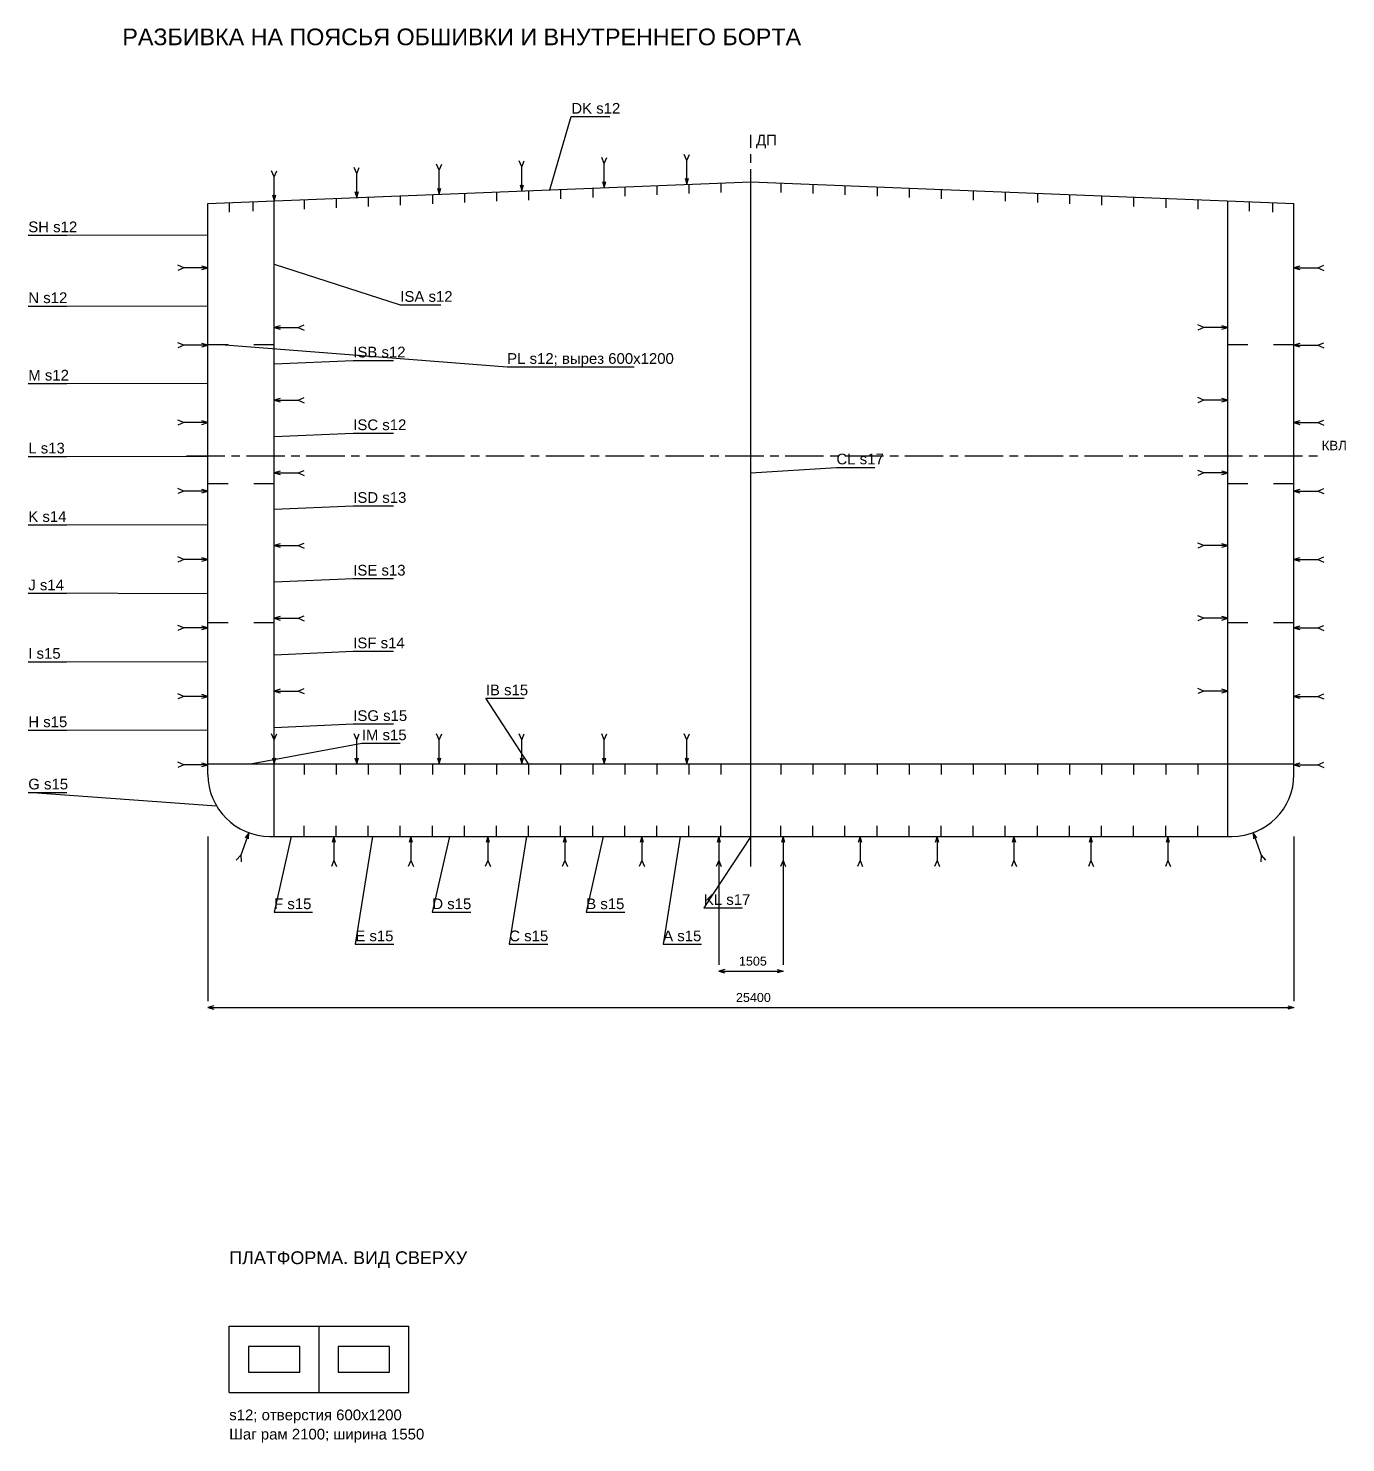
# Model space of a CAD drawing. Header units: millimetres. Extents: x -5500 to 147650, y -17240 to 192034.
# Drawn here: x 40800 to 71611, y -14175 to 18896 of the extents above; entities that cross this region are included whole.
import ezdxf

# ---------------------------------------------------------------- set-up
doc = ezdxf.new("R2010")
doc.units = ezdxf.units.MM
doc.linetypes.add('AXIS22', pattern=[1400, 900, -150, 200, -150])
for name, color, linetype in [('04_CENTER', 30, 'AXIS22'), ('04_DIM', 2, 'Continuous'), ('04_HULL', 4, 'Continuous'), ('04_MEMBER', 7, 'Continuous'), ('04_SEAM', 7, 'Continuous'), ('04_TEXT', 7, 'Continuous'), ('PLATFORM_HULL', 4, 'Continuous'), ('PLATFORM_TEXT', 7, 'Continuous')]:
    doc.layers.add(name, color=color, linetype=linetype)
doc.styles.add('RU', font='arial.ttf')

msp = doc.modelspace()

# ---------------------------------------------------------------- linework, layer by layer
at = {"layer": '04_CENTER'}
for p, q in [((57700, -700), (57700, 16408)), ((44500, 8900), (71000, 8900))]:
    msp.add_line(p, q, dxfattribs=at)
at = {"layer": '04_DIM'}
for p, q in [((45000, 0), (45000, -3850)), ((56948, 0), (56948, -3000)), ((58452, 0), (58452, -3000)), ((70400, 0), (70400, -3850)), ((56948, -3150), (58452, -3150)), ((45000, -4000), (70400, -4000))]:
    msp.add_line(p, q, dxfattribs=at)
for points in [[(57088, -3110), (56948, -3150), (57088, -3190)], [(58312, -3110), (58452, -3150), (58312, -3190)], [(45140, -3960), (45000, -4000), (45140, -4040)], [(70260, -3960), (70400, -4000), (70260, -4040)]]:
    msp.add_lwpolyline(points, dxfattribs=at)
at = {"layer": '04_HULL'}
for p, q in [((57700, 0), (57700, 15308)), ((45000, 1450), (45000, 14800)), ((46550, 0), (46550, 14862)), ((68850, 0), (68850, 14862)), ((70400, 1450), (70400, 14800)), ((45000, 11500), (45475, 11500)), ((46075, 11500), (46550, 11500)), ((68850, 11500), (69325, 11500)), ((69925, 11500), (70400, 11500)), ((45000, 8250), (45475, 8250)), ((46075, 8250), (46550, 8250)), ((68850, 8250), (69325, 8250)), ((69925, 8250), (70400, 8250)), ((45000, 5000), (45475, 5000)), ((46075, 5000), (46550, 5000)), ((68850, 5000), (69325, 5000)), ((69925, 5000), (70400, 5000)), ((45000, 1700), (70400, 1700)), ((46450, 0), (68950, 0))]:
    msp.add_line(p, q, dxfattribs=at)
msp.add_lwpolyline([(45000, 14800), (57700, 15308), (70400, 14800)], dxfattribs=at)
for centre, start, end in [((46450, 1450), 180, 270), ((68950, 1450), 270, 360)]:
    msp.add_arc(centre, 1450, start, end, dxfattribs=at)
at = {"layer": '04_MEMBER'}
for p, q in [((55500, 15220), (55500, 15000)), ((56250, 15250), (56250, 15030)), ((57000, 15280), (57000, 15060)), ((58400, 15280), (58400, 15060)), ((59150, 15250), (59150, 15030)), ((59900, 15220), (59900, 15000)), ((47250, 14890), (47250, 14670)), ((48000, 14920), (48000, 14700)), ((48750, 14950), (48750, 14730)), ((49500, 14980), (49500, 14760)), ((50250, 15010), (50250, 14790)), ((51000, 15040), (51000, 14820)), ((51750, 15070), (51750, 14850)), ((52500, 15100), (52500, 14880)), ((53250, 15130), (53250, 14910)), ((54000, 15160), (54000, 14940)), ((54750, 15190), (54750, 14970)), ((60650, 15190), (60650, 14970)), ((61400, 15160), (61400, 14940)), ((62150, 15130), (62150, 14910)), ((62900, 15100), (62900, 14880)), ((63650, 15070), (63650, 14850)), ((64400, 15040), (64400, 14820)), ((65150, 15010), (65150, 14790)), ((65900, 14980), (65900, 14760)), ((66650, 14950), (66650, 14730)), ((67400, 14920), (67400, 14700)), ((68150, 14890), (68150, 14670)), ((45500, 14820), (45500, 14600)), ((46050, 14842), (46050, 14622)), ((69350, 14842), (69350, 14622)), ((69900, 14820), (69900, 14600)), ((47250, 1700), (47250, 1450)), ((48000, 1700), (48000, 1450)), ((48750, 1700), (48750, 1450)), ((49500, 1700), (49500, 1450)), ((50250, 1700), (50250, 1450)), ((51000, 1700), (51000, 1450)), ((51750, 1700), (51750, 1450)), ((52500, 1700), (52500, 1450)), ((53250, 1700), (53250, 1450)), ((54000, 1700), (54000, 1450)), ((54750, 1700), (54750, 1450)), ((55500, 1700), (55500, 1450)), ((56250, 1700), (56250, 1450)), ((57000, 1700), (57000, 1450)), ((58400, 1700), (58400, 1450)), ((59150, 1700), (59150, 1450)), ((59900, 1700), (59900, 1450)), ((60650, 1700), (60650, 1450)), ((61400, 1700), (61400, 1450)), ((62150, 1700), (62150, 1450)), ((62900, 1700), (62900, 1450)), ((63650, 1700), (63650, 1450)), ((64400, 1700), (64400, 1450)), ((65150, 1700), (65150, 1450)), ((65900, 1700), (65900, 1450)), ((66650, 1700), (66650, 1450)), ((67400, 1700), (67400, 1450)), ((68150, 1700), (68150, 1450)), ((47250, 0), (47250, 250)), ((48000, 0), (48000, 250)), ((48750, 0), (48750, 250)), ((49500, 0), (49500, 250)), ((50250, 0), (50250, 250)), ((51000, 0), (51000, 250)), ((51750, 0), (51750, 250)), ((52500, 0), (52500, 250)), ((53250, 0), (53250, 250)), ((54000, 0), (54000, 250)), ((54750, 0), (54750, 250)), ((55500, 0), (55500, 250)), ((56250, 0), (56250, 250)), ((57000, 0), (57000, 250)), ((58400, 0), (58400, 250)), ((59150, 0), (59150, 250)), ((59900, 0), (59900, 250)), ((60650, 0), (60650, 250)), ((61400, 0), (61400, 250)), ((62150, 0), (62150, 250)), ((62900, 0), (62900, 250)), ((63650, 0), (63650, 250)), ((64400, 0), (64400, 250)), ((65150, 0), (65150, 250)), ((65900, 0), (65900, 250)), ((66650, 0), (66650, 250)), ((67400, 0), (67400, 250)), ((68150, 0), (68150, 250))]:
    msp.add_line(p, q, dxfattribs=at)
at = {"layer": '04_SEAM'}
for p, q in [((56200, 15808), (56140, 15948)), ((56200, 15808), (56260, 15948)), ((46550, 15422), (46490, 15562)), ((46550, 15422), (46610, 15562)), ((48480, 15499), (48420, 15639)), ((48480, 15499), (48540, 15639)), ((50410, 15576), (50350, 15716)), ((50410, 15576), (50470, 15716)), ((50410, 15016), (50410, 15576)), ((52340, 15654), (52280, 15794)), ((52340, 15654), (52400, 15794)), ((52340, 15094), (52340, 15654)), ((54270, 15731), (54210, 15871)), ((54270, 15731), (54330, 15871)), ((54270, 15171), (54270, 15731)), ((56200, 15248), (56200, 15808)), ((46550, 14862), (46550, 15422)), ((48480, 14939), (48480, 15499)), ((44440, 13295), (44300, 13355)), ((44440, 13295), (44300, 13235)), ((45000, 13295), (44440, 13295)), ((70400, 13295), (70960, 13295)), ((70960, 13295), (71100, 13355)), ((70960, 13295), (71100, 13235)), ((47110, 11900), (47250, 11960)), ((68290, 11900), (68150, 11960)), ((46550, 11900), (47110, 11900)), ((47110, 11900), (47250, 11840)), ((68290, 11900), (68150, 11840)), ((68850, 11900), (68290, 11900)), ((44440, 11485), (44300, 11545)), ((44440, 11485), (44300, 11425)), ((45000, 11485), (44440, 11485)), ((70400, 11485), (70960, 11485)), ((70960, 11485), (71100, 11545)), ((70960, 11485), (71100, 11425)), ((47110, 10200), (47250, 10260)), ((68290, 10200), (68150, 10260)), ((46550, 10200), (47110, 10200)), ((47110, 10200), (47250, 10140)), ((68290, 10200), (68150, 10140)), ((68850, 10200), (68290, 10200)), ((44440, 9675), (44300, 9735)), ((44440, 9675), (44300, 9615)), ((45000, 9675), (44440, 9675)), ((70400, 9675), (70960, 9675)), ((70960, 9675), (71100, 9735)), ((70960, 9675), (71100, 9615)), ((46550, 8500), (47110, 8500)), ((47110, 8500), (47250, 8560)), ((47110, 8500), (47250, 8440)), ((68290, 8500), (68150, 8560)), ((68290, 8500), (68150, 8440)), ((68850, 8500), (68290, 8500)), ((44440, 8075), (44300, 8135)), ((44440, 8075), (44300, 8015)), ((45000, 8075), (44440, 8075)), ((70400, 8075), (70960, 8075)), ((70960, 8075), (71100, 8135)), ((70960, 8075), (71100, 8015)), ((46550, 6800), (47110, 6800)), ((47110, 6800), (47250, 6860)), ((47110, 6800), (47250, 6740)), ((68290, 6800), (68150, 6860)), ((68290, 6800), (68150, 6740)), ((68850, 6800), (68290, 6800)), ((44440, 6475), (44300, 6535)), ((44440, 6475), (44300, 6415)), ((45000, 6475), (44440, 6475)), ((70400, 6475), (70960, 6475)), ((70960, 6475), (71100, 6535)), ((70960, 6475), (71100, 6415)), ((46550, 5100), (47110, 5100)), ((47110, 5100), (47250, 5160)), ((47110, 5100), (47250, 5040)), ((68290, 5100), (68150, 5160)), ((68290, 5100), (68150, 5040)), ((68850, 5100), (68290, 5100)), ((44440, 4875), (44300, 4935)), ((44440, 4875), (44300, 4815)), ((45000, 4875), (44440, 4875)), ((70400, 4875), (70960, 4875)), ((70960, 4875), (71100, 4935)), ((70960, 4875), (71100, 4815)), ((44440, 3275), (44300, 3335)), ((46550, 3400), (47110, 3400)), ((47110, 3400), (47250, 3460)), ((47110, 3400), (47250, 3340)), ((68290, 3400), (68150, 3460)), ((68290, 3400), (68150, 3340)), ((68850, 3400), (68290, 3400)), ((70960, 3275), (71100, 3335)), ((44440, 3275), (44300, 3215)), ((45000, 3275), (44440, 3275)), ((70400, 3275), (70960, 3275)), ((70960, 3275), (71100, 3215)), ((46550, 2260), (46490, 2400)), ((46550, 2260), (46610, 2400)), ((48480, 2260), (48420, 2400)), ((48480, 2260), (48540, 2400)), ((50410, 2260), (50350, 2400)), ((50410, 2260), (50470, 2400)), ((52340, 2260), (52280, 2400)), ((52340, 2260), (52400, 2400)), ((54270, 2260), (54210, 2400)), ((54270, 2260), (54330, 2400)), ((56200, 2260), (56140, 2400)), ((56200, 2260), (56260, 2400)), ((46550, 1700), (46550, 2260)), ((48480, 1700), (48480, 2260)), ((50410, 1700), (50410, 2260)), ((52340, 1700), (52340, 2260)), ((54270, 1700), (54270, 2260)), ((56200, 1700), (56200, 2260)), ((44440, 1675), (44300, 1735)), ((44440, 1675), (44300, 1615)), ((45000, 1675), (44440, 1675)), ((70400, 1675), (70960, 1675)), ((70960, 1675), (71100, 1735)), ((70960, 1675), (71100, 1615)), ((45957, 86), (45767, -441)), ((47948, 0), (47948, -560)), ((49748, 0), (49748, -560)), ((51548, 0), (51548, -560)), ((53348, 0), (53348, -560)), ((55148, 0), (55148, -560)), ((56948, 0), (56948, -560)), ((58452, 0), (58452, -560)), ((60252, 0), (60252, -560)), ((62052, 0), (62052, -560)), ((63852, 0), (63852, -560)), ((65652, 0), (65652, -560)), ((67452, 0), (67452, -560)), ((69443, 86), (69633, -441)), ((45767, -441), (45663, -552)), ((45767, -441), (45776, -593)), ((47948, -560), (47888, -700)), ((47948, -560), (48008, -700)), ((49748, -560), (49688, -700)), ((49748, -560), (49808, -700)), ((51548, -560), (51488, -700)), ((51548, -560), (51608, -700)), ((53348, -560), (53288, -700)), ((53348, -560), (53408, -700)), ((55148, -560), (55088, -700)), ((55148, -560), (55208, -700)), ((56948, -560), (56888, -700)), ((56948, -560), (57008, -700)), ((58452, -560), (58392, -700)), ((58452, -560), (58512, -700)), ((60252, -560), (60192, -700)), ((60252, -560), (60312, -700)), ((62052, -560), (61992, -700)), ((62052, -560), (62112, -700)), ((63852, -560), (63792, -700)), ((63852, -560), (63912, -700)), ((65652, -560), (65592, -700)), ((65652, -560), (65712, -700)), ((67452, -560), (67392, -700)), ((67452, -560), (67512, -700)), ((69633, -441), (69624, -593)), ((69633, -441), (69737, -552))]:
    msp.add_line(p, q, dxfattribs=at)
for points in [[(53000, 15120), (53500, 16830), (54400, 16830)], [(52300, 15234), (52340, 15094), (52380, 15234)], [(54230, 15311), (54270, 15171), (54310, 15311)], [(56160, 15388), (56200, 15248), (56240, 15388)], [(46510, 15002), (46550, 14862), (46590, 15002)], [(48440, 15079), (48480, 14939), (48520, 15079)], [(50370, 15156), (50410, 15016), (50450, 15156)], [(45000, 14048), (40800, 14058), (41700, 14058)], [(44860, 13255), (45000, 13295), (44860, 13335)], [(46550, 13381), (49500, 12430), (50445, 12430)], [(70540, 13335), (70400, 13295), (70540, 13255)], [(45000, 12390), (40800, 12400), (41700, 12400)], [(46690, 11940), (46550, 11900), (46690, 11860)], [(68710, 11860), (68850, 11900), (68710, 11940)], [(44860, 11445), (45000, 11485), (44860, 11525)], [(45300, 11500), (52000, 10980), (54970, 10980)], [(70540, 11525), (70400, 11485), (70540, 11445)], [(46550, 11050), (48400, 11130), (49345, 11130)], [(45000, 10580), (40800, 10590), (41700, 10590)], [(46690, 10240), (46550, 10200), (46690, 10160)], [(68710, 10160), (68850, 10200), (68710, 10240)], [(44860, 9635), (45000, 9675), (44860, 9715)], [(70540, 9715), (70400, 9675), (70540, 9635)], [(46550, 9350), (48400, 9430), (49345, 9430)], [(45000, 8875), (40800, 8885), (41700, 8885)], [(57700, 8500), (59700, 8630), (60600, 8630)], [(46690, 8540), (46550, 8500), (46690, 8460)], [(68710, 8460), (68850, 8500), (68710, 8540)], [(44860, 8035), (45000, 8075), (44860, 8115)], [(70540, 8115), (70400, 8075), (70540, 8035)], [(46550, 7650), (48400, 7730), (49345, 7730)], [(45000, 7275), (40800, 7285), (41700, 7285)], [(46690, 6840), (46550, 6800), (46690, 6760)], [(68710, 6760), (68850, 6800), (68710, 6840)], [(44860, 6435), (45000, 6475), (44860, 6515)], [(70540, 6515), (70400, 6475), (70540, 6435)], [(46550, 5950), (48400, 6030), (49345, 6030)], [(45000, 5675), (40800, 5685), (41700, 5685)], [(46690, 5140), (46550, 5100), (46690, 5060)], [(68710, 5060), (68850, 5100), (68710, 5140)], [(44860, 4835), (45000, 4875), (44860, 4915)], [(70540, 4915), (70400, 4875), (70540, 4835)], [(46550, 4250), (48400, 4330), (49345, 4330)], [(45000, 4075), (40800, 4085), (41700, 4085)], [(44860, 3235), (45000, 3275), (44860, 3315)], [(46690, 3440), (46550, 3400), (46690, 3360)], [(68710, 3360), (68850, 3400), (68710, 3440)], [(70540, 3315), (70400, 3275), (70540, 3235)], [(52500, 1700), (51500, 3230), (52400, 3230)], [(45000, 2475), (40800, 2485), (41700, 2485)], [(46550, 2550), (48400, 2630), (49345, 2630)], [(46000, 1700), (48600, 2180), (49500, 2180)], [(44860, 1635), (45000, 1675), (44860, 1715)], [(46510, 1840), (46550, 1700), (46590, 1840)], [(48440, 1840), (48480, 1700), (48520, 1840)], [(50370, 1840), (50410, 1700), (50450, 1840)], [(52300, 1840), (52340, 1700), (52380, 1840)], [(54230, 1840), (54270, 1700), (54310, 1840)], [(56160, 1840), (56200, 1700), (56240, 1840)], [(70540, 1715), (70400, 1675), (70540, 1635)], [(45202, 711), (40800, 1030), (41700, 1030)], [(45948, -59), (45957, 86), (45872, -32)], [(46948, 0), (46548, -1770), (47448, -1770)], [(47988, -140), (47948, 0), (47908, -140)], [(48848, 0), (48448, -2520), (49348, -2520)], [(49788, -140), (49748, 0), (49708, -140)], [(50648, 0), (50248, -1770), (51148, -1770)], [(51588, -140), (51548, 0), (51508, -140)], [(52448, 0), (52048, -2520), (52948, -2520)], [(53388, -140), (53348, 0), (53308, -140)], [(54248, 0), (53848, -1770), (54748, -1770)], [(55188, -140), (55148, 0), (55108, -140)], [(56048, 0), (55648, -2520), (56548, -2520)], [(57700, 0), (56600, -1670), (57500, -1670)], [(56988, -140), (56948, 0), (56908, -140)], [(58492, -140), (58452, 0), (58412, -140)], [(60292, -140), (60252, 0), (60212, -140)], [(62092, -140), (62052, 0), (62012, -140)], [(63892, -140), (63852, 0), (63812, -140)], [(65692, -140), (65652, 0), (65612, -140)], [(67492, -140), (67452, 0), (67412, -140)], [(69528, -32), (69443, 86), (69452, -59)]]:
    msp.add_lwpolyline(points, dxfattribs=at)
at = {"layer": 'PLATFORM_HULL'}
for p, q in [((45500, -11450), (49700, -11450)), ((45500, -13000), (45500, -11450)), ((47600, -13000), (47600, -11450)), ((49700, -13000), (49700, -11450)), ((45500, -13000), (49700, -13000))]:
    msp.add_line(p, q, dxfattribs=at)
for points in [[(45950, -12525), (47150, -12525), (47150, -11925), (45950, -11925)], [(48050, -12525), (49250, -12525), (49250, -11925), (48050, -11925)]]:
    msp.add_lwpolyline(points, close=True, dxfattribs=at)

# ---------------------------------------------------------------- texts
at = {"layer": '04_DIM', "style": 'RU'}
for s, p in [('1505', (57420, -3020)), ('25400', (57350, -3870))]:
    msp.add_text(s, height=210, dxfattribs=at).set_placement(p)
at = {"layer": '04_TEXT', "style": 'RU'}
for s, height, p in [('РАЗБИВКА НА ПОЯСЬЯ ОБШИВКИ И ВНУТРЕННЕГО БОРТА', 390, (43000, 18500)), ('DK s12', 250, (53500, 16900)), ('ДП', 250, (57820, 16158)), ('SH s12', 250, (40800, 14128)), ('N s12', 250, (40800, 12470)), ('ISA s12', 250, (49500, 12500)), ('ISB s12', 250, (48400, 11200)), ('PL s12; вырез 600x1200', 250, (52000, 11050)), ('M s12', 250, (40800, 10660)), ('ISC s12', 250, (48400, 9500)), ('L s13', 250, (40800, 8955)), ('CL s17', 250, (59700, 8700)), ('КВЛ', 220, (71050, 9030)), ('ISD s13', 250, (48400, 7800)), ('K s14', 250, (40800, 7355)), ('ISE s13', 250, (48400, 6100)), ('J s14', 250, (40800, 5755)), ('ISF s14', 250, (48400, 4400)), ('I s15', 250, (40800, 4155)), ('IB s15', 250, (51500, 3300)), ('H s15', 250, (40800, 2555)), ('ISG s15', 250, (48400, 2700)), ('IM s15', 250, (48600, 2250)), ('G s15', 250, (40800, 1100)), ('F s15', 250, (46548, -1700)), ('D s15', 250, (50248, -1700)), ('B s15', 250, (53848, -1700)), ('KL s17', 250, (56600, -1600)), ('E s15', 250, (48448, -2450)), ('C s15', 250, (52048, -2450)), ('A s15', 250, (55648, -2450))]:
    msp.add_text(s, height=height, dxfattribs=at).set_placement(p)
at = {"layer": 'PLATFORM_TEXT', "style": 'RU'}
for s, height, p in [('ПЛАТФОРМА. ВИД СВЕРХУ', 300, (45500, -10000)), ('s12; отверстия 600x1200', 250, (45500, -13650)), ('Шаг рам 2100; ширина 1550', 250, (45500, -14100))]:
    msp.add_text(s, height=height, dxfattribs=at).set_placement(p)

doc.saveas('drawing.dxf')
